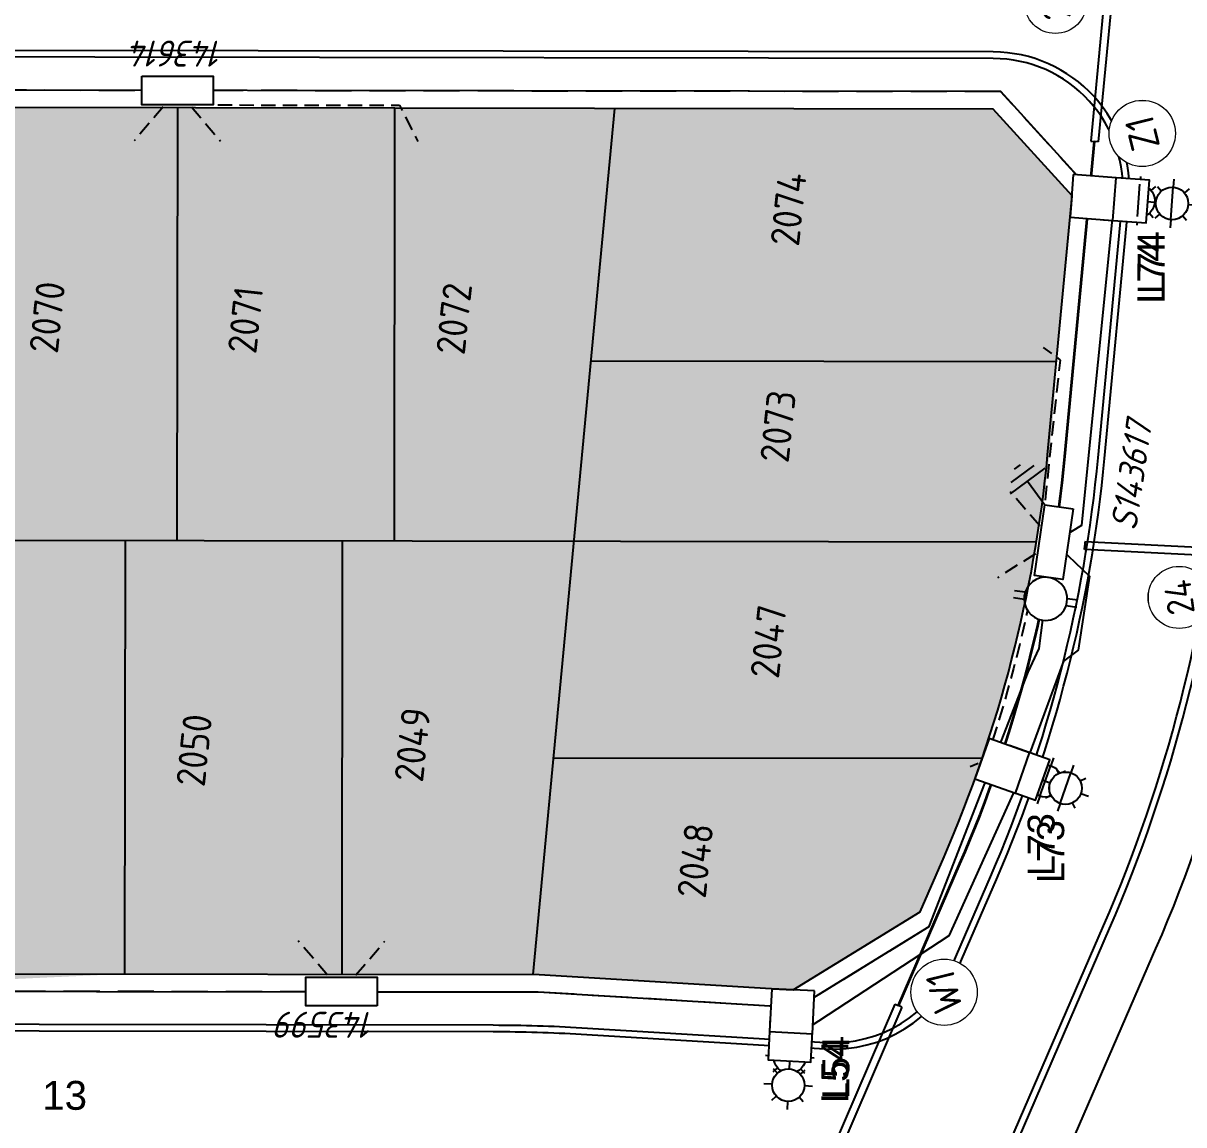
# Model space of a CAD drawing. Extents: x 294483 to 298733, y 6233899 to 6239242.
# Drawn here: x 296501.4 to 296581.8, y 6236556.3 to 6236632.6 of the extents above; entities that cross this region are included whole.
import ezdxf
from ezdxf.enums import TextEntityAlignment as Align

# ---------------------------------------------------------------- set-up
doc = ezdxf.new("R2010")
doc.units = 0
doc.linetypes.add('DASHED', pattern=[0.75, 0.5, -0.25])
doc.linetypes.add('Trench-Service', pattern=[1.5, 1, -0.5])
for name, color, linetype in [('_User Duct ID', 3, 'Continuous'), ('_USER_SITEPLAN', 7, 'Continuous'), ('Duct_SP_NEW', 2, 'Continuous'), ('Equip_LV_NEW', 2, 'Continuous'), ('Equip_SP_SL_NEW', 2, 'Continuous'), ('Mains_LV_NEW_T84', 2, 'Continuous'), ('Notes', 7, 'Continuous'), ('Notes_LV_MISC', 7, 'Continuous'), ('Notes_SL_MISC', 7, 'Continuous'), ('Notes_SP_NEW', 2, 'Continuous'), ('Services_SP_NEW_UG', 2, 'Trench-Service'), ('SupportsOH_SP_TR_HV_LV_SL_EXT', 7, 'Continuous'), ('SupportsUG_SP_LV_NEW', 2, 'Continuous'), ('SupportsUG_SP_LV_SL_NEW', 2, 'Continuous'), ('Trench_SP_NEW', 2, 'Continuous')]:
    doc.layers.add(name, color=color, linetype=linetype)
doc.layers.add('Cadastre Land Parcels_SP_EXT', color=9, linetype='Continuous', lineweight=5)
doc.styles.add('iecARIAL', font='arial.ttf', dxfattribs={"height": 2})
doc.styles.add('ieISOCP', font='isocp.shx')
doc.styles.add('POLE_LABEL', font='arial.ttf')
doc.styles.add('SL_LABEL', font='arial.ttf')
doc.styles.get("Standard").update_dxf_attribs({"font": 'isocp.shx'})
doc.linetypes.add('Cable 4', pattern='A,5.25,-0.1,["o",Standard,S=2,R=0,X=1.5,Y=-0.7],-4', length=9.35)
doc.linetypes.add('Cable New UG', pattern='A,7,-0.25,["x",Standard,S=2,R=0,X=0.2,Y=-0.8],-2.1', length=9.35)
doc.linetypes.add('IE Trench HV', pattern='A,7,-0.2,["/",Standard,S=3,R=0,X=0.6,Y=-1.4],-2.5', length=9.7)

# ---------------------------------------------------------------- blocks, each defined once
blk = doc.blocks.new('PILLAR_NEW')
for tag, height, flags, p in [('ASSET_NUM', 2.5, 8, (2, 4)), ('STREET_CODE', 0.2, 9, (1.5, 2)), ('OWNED_BY', 0.2, 9, (1.5, 1.8)), ('OPERATED_BY', 0.2, 9, (1.5, 1.6))]:
    blk.add_attdef(tag, text='', height=height, dxfattribs=dict(flags=flags)).set_placement(p, align=Align.MIDDLE_LEFT)
blk.add_wipeout([(-2.475, 0.99), (2.475, 0.99), (2.475, -0.99), (-2.475, -0.99)])
at = {"lineweight": -3}
blk.add_lwpolyline([(-2.475, 0.99), (2.475, 0.99), (2.475, -0.99), (-2.475, -0.99)], close=True, dxfattribs=at)
for tag, flags, p in [('STATE', 9, (1.5, 1.2)), ('SUPPORT_TYPE', 9, (1.5, 1)), ('MAINTAINED_BY', 9, (1.5, 1.4)), ('USAGE', 9, (1.5, 0.8)), ('SUBURB', 9, (1.5, 0.2)), ('STREETNAME', 9, (1.5, 0)), ('LEGEND', 9, (1.5, 0.6)), ('PARENT', 9, (1.5, 0.4)), ('Z', 1, (1.5, -0.6)), ('LOCATION', 9, (1.5, -0.2)), ('NOTES', 9, (1.5, -0.4))]:
    blk.add_attdef(tag, text='', height=0.2, dxfattribs=dict(flags=flags)).set_placement(p, align=Align.MIDDLE_LEFT)
blk = doc.blocks.new('*U22')
blk.add_line((0, 0), (0, 0))
for tag, p, flags in [('Z', (0, 0), 1), ('OPERATED_BY', (0, -9.61), 9)]:
    blk.add_attdef(tag, p, '', height=0.2, dxfattribs=dict(flags=flags))
at = {"style": 'SL_LABEL', "flags": 9}
blk.add_attdef('STREET_CODE', text='', height=0.2, dxfattribs=at).set_placement((0, -0.2), align=Align.MIDDLE_LEFT)
for tag, height, flags, p in [('CONSTRUCTED_VOLTAGE', 0.2, 9, (0, -0.4)), ('CONTROL_TYPE', 0.2, 9, (0, -0.6)), ('LANTERN_PURPOSE', 0.2, 9, (0, -0.8)), ('LANTERN_TYPE', 0.2, 9, (0, -1)), ('STATE', 0.2, 9, (0, -2)), ('NO_PHASES', 0.2, 9, (0, -1.2)), ('OPERATING_VOLTAGE', 0.2, 9, (0, -1.4)), ('ORIENTATION', 0.2, 9, (0, -1.6)), ('OWNED_BY', 0.2, 9, (0, -1.8)), ('USAGE', 0.2, 9, (0, -2.2)), ('LNUMBER', 2.5, 8, (1.2, -2.8)), ('CEXIST', 0.2, 9, (0, -2.4)), ('CNEW', 0.2, 9, (0, -2.6)), ('CNUMBER', 0.2, 9, (0, -2.8)), ('CREMOVE', 0.2, 9, (0, -3)), ('CREPLACE', 0.2, 9, (0, -3.2)), ('LKINGHEIGHT', 0.2, 9, (0, -3.4)), ('LBRACKET', 0.2, 9, (0, -3.6)), ('LBRACKETVOCAB', 0.2, 9, (0, -3.8)), ('LCATEGORY', 0.2, 9, (0, -4)), ('LCHARGE1', 0.2, 9, (0, -4.2)), ('LCHARGE1PERCENT', 0.2, 9, (0, -4.4)), ('LCHARGE2', 0.2, 9, (0, -4.6)), ('LCHARGE2PERCENT', 0.2, 9, (0, -4.8)), ('LCHARGE3', 0.2, 9, (0, -5)), ('LCHARGE3PERCENT', 0.2, 9, (0, -5.2)), ('LEXIST', 0.2, 9, (0, -5.4)), ('LLAMP', 0.2, 9, (0, -5.6)), ('LLAMPVOCAB', 0.2, 9, (0, -5.8)), ('LMAST', 0.2, 9, (0, -6)), ('LMASTVOCAB', 0.2, 9, (0, -6.2)), ('LNEW', 0.2, 9, (0, -6.4)), ('LANTNUMBER', 0.2, 9, (0, -6.6)), ('LOUTREACH', 0.2, 9, (0, -7)), ('LOUTREACHVOCAB', 0.2, 9, (0, -7.2)), ('LRATECODE', 0.2, 9, (0, -7.4)), ('LREMOVE', 0.2, 9, (0, -7.6)), ('SUBURB', 0.2, 9, (0, -8.6)), ('LREPLACE', 0.2, 9, (0, -7.8)), ('LTYPE', 0.2, 9, (0, -8)), ('LTYPEVOCAB', 0.2, 9, (0, -8.2)), ('LEGEND', 0.2, 9, (0, -8.4)), ('STREETNAME', 0.2, 9, (0, -8.8)), ('LOCATION', 0.2, 9, (0, -9)), ('NOTES', 0.2, 9, (0, -9.2)), ('MAINTAINED_BY', 0.2, 9, (0, -9.86))]:
    blk.add_attdef(tag, text='', height=height, dxfattribs=dict(flags=flags)).set_placement(p, align=Align.MIDDLE_LEFT)
at = {"color": 82, "lineweight": 25, "true_color": 0x23df20}
blk.add_wipeout([(0, 5.72), (-0.43, 5.65), (-0.86, 5.45), (-1.18, 5.14), (-1.35, 4.86), (-1.5, 4.22), (-1.33, 3.53), (-1.06, 3.16), (-0.61, 2.85), (0, 2.72), (0.67, 2.87), (1.06, 3.16), (1.35, 3.57), (1.5, 4.22), (1.39, 4.77), (1.06, 5.28), (0.64, 5.58)], dxfattribs=at)
for p, q in [((0, 5.72), (0, 6.47)), ((-1.46, 5.68), (-1.06, 5.28)), ((1.46, 5.68), (1.06, 5.28)), ((-2.25, 4.22), (-1.5, 4.22)), ((1.5, 4.22), (2.25, 4.22)), ((-1.46, 2.76), (-1.06, 3.16)), ((0, 0), (0, 2.72)), ((1.46, 2.76), (1.06, 3.16))]:
    blk.add_line(p, q)
blk.add_circle((0, 4.22), 1.5)
blk = doc.blocks.new('COLUMN_NEW')
for tag, height, flags, p in [('ASSET_NUM', 2.5, 8, (2, 2)), ('STREETNAME', 0.2, 9, (1.5, -2)), ('LOCATION', 0.2, 9, (1.5, -2.2)), ('NOTES', 0.2, 9, (1.5, -2.4)), ('Z', 0.2, 1, (1.5, -2.8)), ('LABEL_ALIGNMENT', 0.2, 9, (1.5, -2.6))]:
    blk.add_attdef(tag, text='', height=height, dxfattribs=dict(flags=flags)).set_placement(p, align=Align.MIDDLE_LEFT)
blk.add_wipeout([(-1.485, -1.485), (1.485, -1.485), (1.485, 1.485), (-1.485, 1.485)])
at = {"lineweight": -3}
blk.add_lwpolyline([(-1.485, -1.485), (1.485, -1.485), (1.485, 1.485), (-1.485, 1.485)], close=True, dxfattribs=at)
at = {"style": 'POLE_LABEL', "flags": 9}
blk.add_attdef('STRUCTURE_PLANT_NUMBER', text='', height=0.2, dxfattribs=at).set_placement((1.5, 0.242), align=Align.MIDDLE_LEFT)
at = {"flags": 9}
for tag, p in [('STREET_CODE', (1.5, 0)), ('COLUMN_TYPE', (1.5, -0.2)), ('OWNED_BY', (1.5, -0.4)), ('OPERATED_BY', (1.5, -0.6)), ('MAINTAINED_BY', (1.5, -0.8)), ('STATE', (1.5, -1)), ('USAGE', (1.5, -1.2)), ('LEGEND', (1.5, -1.4)), ('PARENT', (1.5, -1.6)), ('SUBURB', (1.5, -1.8))]:
    blk.add_attdef(tag, text='', height=0.2, dxfattribs=at).set_placement(p, align=Align.MIDDLE_LEFT)
blk = doc.blocks.new('*U21')
blk.add_line((0, 0), (0, 0))
for tag, p, flags in [('Z', (0, 0), 1), ('OPERATED_BY', (0, -9.61), 9)]:
    blk.add_attdef(tag, p, '', height=0.2, dxfattribs=dict(flags=flags))
at = {"style": 'SL_LABEL', "flags": 9}
blk.add_attdef('STREET_CODE', text='', height=0.2, dxfattribs=at).set_placement((0, -0.2), align=Align.MIDDLE_LEFT)
for tag, height, flags, p in [('CONSTRUCTED_VOLTAGE', 0.2, 9, (0, -0.4)), ('CONTROL_TYPE', 0.2, 9, (0, -0.6)), ('LANTERN_PURPOSE', 0.2, 9, (0, -0.8)), ('LANTERN_TYPE', 0.2, 9, (0, -1)), ('STATE', 0.2, 9, (0, -2)), ('NO_PHASES', 0.2, 9, (0, -1.2)), ('OPERATING_VOLTAGE', 0.2, 9, (0, -1.4)), ('ORIENTATION', 0.2, 9, (0, -1.6)), ('OWNED_BY', 0.2, 9, (0, -1.8)), ('USAGE', 0.2, 9, (0, -2.2)), ('LNUMBER', 2.5, 8, (1.2, -2.8)), ('CEXIST', 0.2, 9, (0, -2.4)), ('CNEW', 0.2, 9, (0, -2.6)), ('CNUMBER', 0.2, 9, (0, -2.8)), ('CREMOVE', 0.2, 9, (0, -3)), ('CREPLACE', 0.2, 9, (0, -3.2)), ('LKINGHEIGHT', 0.2, 9, (0, -3.4)), ('LBRACKET', 0.2, 9, (0, -3.6)), ('LBRACKETVOCAB', 0.2, 9, (0, -3.8)), ('LCATEGORY', 0.2, 9, (0, -4)), ('LCHARGE1', 0.2, 9, (0, -4.2)), ('LCHARGE1PERCENT', 0.2, 9, (0, -4.4)), ('LCHARGE2', 0.2, 9, (0, -4.6)), ('LCHARGE2PERCENT', 0.2, 9, (0, -4.8)), ('LCHARGE3', 0.2, 9, (0, -5)), ('LCHARGE3PERCENT', 0.2, 9, (0, -5.2)), ('LEXIST', 0.2, 9, (0, -5.4)), ('LLAMP', 0.2, 9, (0, -5.6)), ('LLAMPVOCAB', 0.2, 9, (0, -5.8)), ('LMAST', 0.2, 9, (0, -6)), ('LMASTVOCAB', 0.2, 9, (0, -6.2)), ('LNEW', 0.2, 9, (0, -6.4)), ('LANTNUMBER', 0.2, 9, (0, -6.6)), ('LOUTREACH', 0.2, 9, (0, -7)), ('LOUTREACHVOCAB', 0.2, 9, (0, -7.2)), ('LRATECODE', 0.2, 9, (0, -7.4)), ('LREMOVE', 0.2, 9, (0, -7.6)), ('SUBURB', 0.2, 9, (0, -8.6)), ('LREPLACE', 0.2, 9, (0, -7.8)), ('LTYPE', 0.2, 9, (0, -8)), ('LTYPEVOCAB', 0.2, 9, (0, -8.2)), ('LEGEND', 0.2, 9, (0, -8.4)), ('STREETNAME', 0.2, 9, (0, -8.8)), ('LOCATION', 0.2, 9, (0, -9)), ('NOTES', 0.2, 9, (0, -9.2)), ('MAINTAINED_BY', 0.2, 9, (0, -9.86))]:
    blk.add_attdef(tag, text='', height=height, dxfattribs=dict(flags=flags)).set_placement(p, align=Align.MIDDLE_LEFT)
at = {"color": 82, "lineweight": 25, "true_color": 0x23df20}
blk.add_wipeout([(0, 5.72), (-0.43, 5.65), (-0.86, 5.45), (-1.18, 5.14), (-1.35, 4.86), (-1.5, 4.22), (-1.33, 3.53), (-1.06, 3.16), (-0.61, 2.85), (0, 2.72), (0.67, 2.87), (1.06, 3.16), (1.35, 3.57), (1.5, 4.22), (1.39, 4.77), (1.06, 5.28), (0.64, 5.58)], dxfattribs=at)
for p, q in [((0, 5.72), (0, 6.47)), ((-1.46, 5.68), (-1.06, 5.28)), ((1.46, 5.68), (1.06, 5.28)), ((-2.25, 4.22), (-1.5, 4.22)), ((1.5, 4.22), (2.25, 4.22)), ((-1.46, 2.76), (-1.06, 3.16)), ((0, 0), (0, 2.72)), ((1.46, 2.76), (1.06, 3.16))]:
    blk.add_line(p, q)
blk.add_circle((0, 4.22), 1.5)
blk = doc.blocks.new('DUCT_INDICATOR')
at = {"color": 7, "lineweight": 9}
blk.add_attdef('CODE', text='', height=1.8, dxfattribs=at).set_placement((-4.4, 4.91), align=Align.MIDDLE_CENTER)
at = {"color": 7, "linetype": 'Continuous'}
blk.add_wipeout([(0, 2.87), (-0.98, 2.7), (-1.6, 2.39), (-2.18, 1.88), (-2.67, 1.06), (-2.87, 0), (-2.74, -0.87), (-2.4, -1.58), (-1.97, -2.09), (-1.13, -2.64), (-0.48, -2.83), (0.75, -2.78), (1.67, -2.34), (2.39, -1.59), (2.69, -1), (2.84, -0.42), (2.87, 0), (2.82, 0.56), (2.68, 1.05), (2.49, 1.44), (2.19, 1.86), (1.81, 2.23), (1.32, 2.55), (0.85, 2.75)], dxfattribs=at)
at = {"color": 7, "lineweight": 18}
blk.add_circle((0, 0), 2.87, dxfattribs=at)
at = {"color": 7, "lineweight": 9, "flags": 1}
blk.add_attdef('Z', (0, 0), '', height=0.2, dxfattribs=at)
blk = doc.blocks.new('*U110')
blk.add_line((0, 0), (0, 0))
for tag, p, flags in [('Z', (0, 0), 1), ('OPERATED_BY', (0, -9.61), 9)]:
    blk.add_attdef(tag, p, '', height=0.2, dxfattribs=dict(flags=flags))
at = {"style": 'SL_LABEL', "flags": 9}
blk.add_attdef('STREET_CODE', text='', height=0.2, dxfattribs=at).set_placement((0, -0.2), align=Align.MIDDLE_LEFT)
for tag, height, flags, p in [('CONSTRUCTED_VOLTAGE', 0.2, 9, (0, -0.4)), ('CONTROL_TYPE', 0.2, 9, (0, -0.6)), ('LANTERN_PURPOSE', 0.2, 9, (0, -0.8)), ('LANTERN_TYPE', 0.2, 9, (0, -1)), ('STATE', 0.2, 9, (0, -2)), ('NO_PHASES', 0.2, 9, (0, -1.2)), ('OPERATING_VOLTAGE', 0.2, 9, (0, -1.4)), ('ORIENTATION', 0.2, 9, (0, -1.6)), ('OWNED_BY', 0.2, 9, (0, -1.8)), ('USAGE', 0.2, 9, (0, -2.2)), ('LNUMBER', 2.5, 8, (1.2, -2.8)), ('CEXIST', 0.2, 9, (0, -2.4)), ('CNEW', 0.2, 9, (0, -2.6)), ('CNUMBER', 0.2, 9, (0, -2.8)), ('CREMOVE', 0.2, 9, (0, -3)), ('CREPLACE', 0.2, 9, (0, -3.2)), ('LKINGHEIGHT', 0.2, 9, (0, -3.4)), ('LBRACKET', 0.2, 9, (0, -3.6)), ('LBRACKETVOCAB', 0.2, 9, (0, -3.8)), ('LCATEGORY', 0.2, 9, (0, -4)), ('LCHARGE1', 0.2, 9, (0, -4.2)), ('LCHARGE1PERCENT', 0.2, 9, (0, -4.4)), ('LCHARGE2', 0.2, 9, (0, -4.6)), ('LCHARGE2PERCENT', 0.2, 9, (0, -4.8)), ('LCHARGE3', 0.2, 9, (0, -5)), ('LCHARGE3PERCENT', 0.2, 9, (0, -5.2)), ('LEXIST', 0.2, 9, (0, -5.4)), ('LLAMP', 0.2, 9, (0, -5.6)), ('LLAMPVOCAB', 0.2, 9, (0, -5.8)), ('LMAST', 0.2, 9, (0, -6)), ('LMASTVOCAB', 0.2, 9, (0, -6.2)), ('LNEW', 0.2, 9, (0, -6.4)), ('LANTNUMBER', 0.2, 9, (0, -6.6)), ('LOUTREACH', 0.2, 9, (0, -7)), ('LOUTREACHVOCAB', 0.2, 9, (0, -7.2)), ('LRATECODE', 0.2, 9, (0, -7.4)), ('LREMOVE', 0.2, 9, (0, -7.6)), ('SUBURB', 0.2, 9, (0, -8.6)), ('LREPLACE', 0.2, 9, (0, -7.8)), ('LTYPE', 0.2, 9, (0, -8)), ('LTYPEVOCAB', 0.2, 9, (0, -8.2)), ('LEGEND', 0.2, 9, (0, -8.4)), ('STREETNAME', 0.2, 9, (0, -8.8)), ('LOCATION', 0.2, 9, (0, -9)), ('NOTES', 0.2, 9, (0, -9.2)), ('MAINTAINED_BY', 0.2, 9, (0, -9.86))]:
    blk.add_attdef(tag, text='', height=height, dxfattribs=dict(flags=flags)).set_placement(p, align=Align.MIDDLE_LEFT)
at = {"color": 82, "lineweight": 25, "true_color": 0x23df20}
blk.add_wipeout([(0, 5.72), (-0.43, 5.65), (-0.86, 5.45), (-1.18, 5.14), (-1.35, 4.86), (-1.5, 4.22), (-1.33, 3.53), (-1.06, 3.16), (-0.61, 2.85), (0, 2.72), (0.67, 2.87), (1.06, 3.16), (1.35, 3.57), (1.5, 4.22), (1.39, 4.77), (1.06, 5.28), (0.64, 5.58)], dxfattribs=at)
for p, q in [((0, 5.72), (0, 6.47)), ((-1.46, 5.68), (-1.06, 5.28)), ((1.46, 5.68), (1.06, 5.28)), ((-2.25, 4.22), (-1.5, 4.22)), ((1.5, 4.22), (2.25, 4.22)), ((-1.46, 2.76), (-1.06, 3.16)), ((0, 0), (0, 2.72)), ((1.46, 2.76), (1.06, 3.16))]:
    blk.add_line(p, q)
blk.add_circle((0, 4.22), 1.5)
blk = doc.blocks.new('*U111')
blk.add_line((0, 0), (0, 0))
for tag, p, flags in [('Z', (0, 0), 1), ('OPERATED_BY', (0, -9.61), 9)]:
    blk.add_attdef(tag, p, '', height=0.2, dxfattribs=dict(flags=flags))
at = {"style": 'SL_LABEL', "flags": 9}
blk.add_attdef('STREET_CODE', text='', height=0.2, dxfattribs=at).set_placement((0, -0.2), align=Align.MIDDLE_LEFT)
for tag, height, flags, p in [('CONSTRUCTED_VOLTAGE', 0.2, 9, (0, -0.4)), ('CONTROL_TYPE', 0.2, 9, (0, -0.6)), ('LANTERN_PURPOSE', 0.2, 9, (0, -0.8)), ('LANTERN_TYPE', 0.2, 9, (0, -1)), ('STATE', 0.2, 9, (0, -2)), ('NO_PHASES', 0.2, 9, (0, -1.2)), ('OPERATING_VOLTAGE', 0.2, 9, (0, -1.4)), ('ORIENTATION', 0.2, 9, (0, -1.6)), ('OWNED_BY', 0.2, 9, (0, -1.8)), ('USAGE', 0.2, 9, (0, -2.2)), ('LNUMBER', 2.5, 8, (1.2, -2.8)), ('CEXIST', 0.2, 9, (0, -2.4)), ('CNEW', 0.2, 9, (0, -2.6)), ('CNUMBER', 0.2, 9, (0, -2.8)), ('CREMOVE', 0.2, 9, (0, -3)), ('CREPLACE', 0.2, 9, (0, -3.2)), ('LKINGHEIGHT', 0.2, 9, (0, -3.4)), ('LBRACKET', 0.2, 9, (0, -3.6)), ('LBRACKETVOCAB', 0.2, 9, (0, -3.8)), ('LCATEGORY', 0.2, 9, (0, -4)), ('LCHARGE1', 0.2, 9, (0, -4.2)), ('LCHARGE1PERCENT', 0.2, 9, (0, -4.4)), ('LCHARGE2', 0.2, 9, (0, -4.6)), ('LCHARGE2PERCENT', 0.2, 9, (0, -4.8)), ('LCHARGE3', 0.2, 9, (0, -5)), ('LCHARGE3PERCENT', 0.2, 9, (0, -5.2)), ('LEXIST', 0.2, 9, (0, -5.4)), ('LLAMP', 0.2, 9, (0, -5.6)), ('LLAMPVOCAB', 0.2, 9, (0, -5.8)), ('LMAST', 0.2, 9, (0, -6)), ('LMASTVOCAB', 0.2, 9, (0, -6.2)), ('LNEW', 0.2, 9, (0, -6.4)), ('LANTNUMBER', 0.2, 9, (0, -6.6)), ('LOUTREACH', 0.2, 9, (0, -7)), ('LOUTREACHVOCAB', 0.2, 9, (0, -7.2)), ('LRATECODE', 0.2, 9, (0, -7.4)), ('LREMOVE', 0.2, 9, (0, -7.6)), ('SUBURB', 0.2, 9, (0, -8.6)), ('LREPLACE', 0.2, 9, (0, -7.8)), ('LTYPE', 0.2, 9, (0, -8)), ('LTYPEVOCAB', 0.2, 9, (0, -8.2)), ('LEGEND', 0.2, 9, (0, -8.4)), ('STREETNAME', 0.2, 9, (0, -8.8)), ('LOCATION', 0.2, 9, (0, -9)), ('NOTES', 0.2, 9, (0, -9.2)), ('MAINTAINED_BY', 0.2, 9, (0, -9.86))]:
    blk.add_attdef(tag, text='', height=height, dxfattribs=dict(flags=flags)).set_placement(p, align=Align.MIDDLE_LEFT)
at = {"color": 82, "lineweight": 25, "true_color": 0x23df20}
blk.add_wipeout([(0, 5.72), (-0.43, 5.65), (-0.86, 5.45), (-1.18, 5.14), (-1.35, 4.86), (-1.5, 4.22), (-1.33, 3.53), (-1.06, 3.16), (-0.61, 2.85), (0, 2.72), (0.67, 2.87), (1.06, 3.16), (1.35, 3.57), (1.5, 4.22), (1.39, 4.77), (1.06, 5.28), (0.64, 5.58)], dxfattribs=at)
for p, q in [((0, 5.72), (0, 6.47)), ((-1.46, 5.68), (-1.06, 5.28)), ((1.46, 5.68), (1.06, 5.28)), ((-2.25, 4.22), (-1.5, 4.22)), ((1.5, 4.22), (2.25, 4.22)), ((-1.46, 2.76), (-1.06, 3.16)), ((0, 0), (0, 2.72)), ((1.46, 2.76), (1.06, 3.16))]:
    blk.add_line(p, q)
blk.add_circle((0, 4.22), 1.5)
blk = doc.blocks.new('*U82')
blk.add_line((0, 0), (0, 0))
for tag, p, flags in [('Z', (0, 0), 1), ('OPERATED_BY', (0, -9.61), 9)]:
    blk.add_attdef(tag, p, '', height=0.2, dxfattribs=dict(flags=flags))
at = {"style": 'SL_LABEL', "flags": 9}
blk.add_attdef('STREET_CODE', text='', height=0.2, dxfattribs=at).set_placement((0, -0.2), align=Align.MIDDLE_LEFT)
for tag, height, flags, p in [('CONSTRUCTED_VOLTAGE', 0.2, 9, (0, -0.4)), ('CONTROL_TYPE', 0.2, 9, (0, -0.6)), ('LANTERN_PURPOSE', 0.2, 9, (0, -0.8)), ('LANTERN_TYPE', 0.2, 9, (0, -1)), ('STATE', 0.2, 9, (0, -2)), ('NO_PHASES', 0.2, 9, (0, -1.2)), ('OPERATING_VOLTAGE', 0.2, 9, (0, -1.4)), ('ORIENTATION', 0.2, 9, (0, -1.6)), ('OWNED_BY', 0.2, 9, (0, -1.8)), ('USAGE', 0.2, 9, (0, -2.2)), ('LNUMBER', 2.5, 8, (1.2, -2.8)), ('CEXIST', 0.2, 9, (0, -2.4)), ('CNEW', 0.2, 9, (0, -2.6)), ('CNUMBER', 0.2, 9, (0, -2.8)), ('CREMOVE', 0.2, 9, (0, -3)), ('CREPLACE', 0.2, 9, (0, -3.2)), ('LKINGHEIGHT', 0.2, 9, (0, -3.4)), ('LBRACKET', 0.2, 9, (0, -3.6)), ('LBRACKETVOCAB', 0.2, 9, (0, -3.8)), ('LCATEGORY', 0.2, 9, (0, -4)), ('LCHARGE1', 0.2, 9, (0, -4.2)), ('LCHARGE1PERCENT', 0.2, 9, (0, -4.4)), ('LCHARGE2', 0.2, 9, (0, -4.6)), ('LCHARGE2PERCENT', 0.2, 9, (0, -4.8)), ('LCHARGE3', 0.2, 9, (0, -5)), ('LCHARGE3PERCENT', 0.2, 9, (0, -5.2)), ('LEXIST', 0.2, 9, (0, -5.4)), ('LLAMP', 0.2, 9, (0, -5.6)), ('LLAMPVOCAB', 0.2, 9, (0, -5.8)), ('LMAST', 0.2, 9, (0, -6)), ('LMASTVOCAB', 0.2, 9, (0, -6.2)), ('LNEW', 0.2, 9, (0, -6.4)), ('LANTNUMBER', 0.2, 9, (0, -6.6)), ('LOUTREACH', 0.2, 9, (0, -7)), ('LOUTREACHVOCAB', 0.2, 9, (0, -7.2)), ('LRATECODE', 0.2, 9, (0, -7.4)), ('LREMOVE', 0.2, 9, (0, -7.6)), ('SUBURB', 0.2, 9, (0, -8.6)), ('LREPLACE', 0.2, 9, (0, -7.8)), ('LTYPE', 0.2, 9, (0, -8)), ('LTYPEVOCAB', 0.2, 9, (0, -8.2)), ('LEGEND', 0.2, 9, (0, -8.4)), ('STREETNAME', 0.2, 9, (0, -8.8)), ('LOCATION', 0.2, 9, (0, -9)), ('NOTES', 0.2, 9, (0, -9.2)), ('MAINTAINED_BY', 0.2, 9, (0, -9.86))]:
    blk.add_attdef(tag, text='', height=height, dxfattribs=dict(flags=flags)).set_placement(p, align=Align.MIDDLE_LEFT)
at = {"color": 82, "lineweight": 25, "true_color": 0x23df20}
blk.add_wipeout([(0, 5.72), (-0.43, 5.65), (-0.86, 5.45), (-1.18, 5.14), (-1.35, 4.86), (-1.5, 4.22), (-1.33, 3.53), (-1.06, 3.16), (-0.61, 2.85), (0, 2.72), (0.67, 2.87), (1.06, 3.16), (1.35, 3.57), (1.5, 4.22), (1.39, 4.77), (1.06, 5.28), (0.64, 5.58)], dxfattribs=at)
for p, q in [((0, 5.72), (0, 6.47)), ((-1.46, 5.68), (-1.06, 5.28)), ((1.46, 5.68), (1.06, 5.28)), ((-2.25, 4.22), (-1.5, 4.22)), ((1.5, 4.22), (2.25, 4.22)), ((-1.46, 2.76), (-1.06, 3.16)), ((0, 0), (0, 2.72)), ((1.46, 2.76), (1.06, 3.16))]:
    blk.add_line(p, q)
blk.add_circle((0, 4.22), 1.5)
blk = doc.blocks.new('*U158')
for tag, p, flags in [('OPERATING_VOLTAGE', (1.076, -1.64), 9), ('NO_PHASES', (1.066, -1.917), 9), ('CONSTRUCTED_VOLTAGE', (1.074, -2.192), 9), ('ACTUAL_STATUS', (1.088, -2.428), 9), ('OPERATED_BY', (1.05, -2.898), 9), ('OWNED_BY', (1.064, -3.189), 9), ('MAINTAINED_BY', (1.074, -2.663), 9), ('STATE', (1.048, -4.131), 9), ('ORIENTATION', (1.056, -3.435), 9), ('USAGE', (1.068, -3.683), 9), ('NOTES', (1.068, -3.883), 1), ('SWITCH_TYPE', (1.048, -4.376), 9), ('Z', (1.059, -4.877), 9), ('LEGEND', (1.059, -4.637), 9)]:
    blk.add_attdef(tag, p, '', height=0.2, dxfattribs=dict(flags=flags))
blk.add_wipeout([(1.42, 5.865), (1.35, 6.039), (1.26, 6.203), (1.149, 6.355), (1.02, 6.491), (0.876, 6.61), (0.717, 6.711), (0.547, 6.79), (0.369, 6.848), (0.184, 6.883), (-0.003, 6.894), (-0.19, 6.882), (-0.375, 6.846), (-0.553, 6.788), (-0.722, 6.708), (-0.881, 6.607), (-1.025, 6.487), (-1.153, 6.35), (-1.263, 6.198), (-1.353, 6.033), (-1.422, 5.859), (-1.468, 5.677), (-1.491, 5.491), (-1.491, 5.303), (-1.467, 5.117), (-1.42, 4.935), (-1.35, 4.761), (-1.26, 4.597), (-1.149, 4.445), (-1.02, 4.309), (-0.876, 4.19), (-0.717, 4.089), (-0.547, 4.01), (-0.369, 3.952), (-0.184, 3.917), (0.003, 3.906), (0.19, 3.918), (0.375, 3.954), (0.553, 4.012), (0.722, 4.092), (0.881, 4.193), (1.025, 4.313), (1.153, 4.45), (1.263, 4.602), (1.353, 4.767), (1.422, 4.941), (1.468, 5.123), (1.491, 5.309), (1.491, 5.497), (1.467, 5.683)])
for p, q in [((-1.095, 6.417), (-1.719, 6.827)), ((-1.368, 6.001), (-1.992, 6.411)), ((1.095, 4.383), (1.719, 3.973)), ((1.368, 4.799), (1.992, 4.389))]:
    blk.add_line(p, q)
blk.add_lwpolyline([(-0.82, 4.151, 1), (0.82, 6.649, 1)], format="xyb", close=True)
blk = doc.blocks.new('Earth')
for p, q in [((0, -2.044), (0, 0)), ((-1.5, -2.044), (1.5, -2.044)), ((-1, -2.644), (1, -2.644)), ((-0.25, -3.244), (0.25, -3.244))]:
    blk.add_line(p, q)

msp = doc.modelspace()

# ---------------------------------------------------------------- linework, layer by layer
at = {"layer": 'Cadastre Land Parcels_SP_EXT'}
for p, q in [((296568.59185, 6236626.67575), (296382.96411, 6236626.94995)), ((296512.07373, 6236626.75924), (296512.02941, 6236596.75927)), ((296527.12371, 6236626.73701), (296527.0794, 6236596.73704)), ((296536.72222, 6236566.72276), (296542.38028, 6236626.71447)), ((296574.05942, 6236620.65932), (296568.59185, 6236626.67575)), ((296572.36669, 6236602.71142), (296574.05942, 6236620.65932)), ((296572.97575, 6236609.16926), (296540.73001, 6236609.21689)), ((296571.58534, 6236596.6713), (296400.94926, 6236596.92335)), ((296508.44914, 6236596.76456), (296508.40483, 6236566.76459)), ((296523.49912, 6236596.74233), (296523.45481, 6236566.74236)), ((296567.82255, 6236581.67684), (296538.13674, 6236581.72069)), ((296563.53464, 6236571.06483), (296565.19057, 6236574.88282)), ((296554.73678, 6236565.662), (296563.53464, 6236571.06483)), ((296376.69068, 6236566.95915), (296537.12924, 6236566.72216)), ((296537.12924, 6236566.72216), (296554.73678, 6236565.662))]:
    msp.add_line(p, q, dxfattribs=at)
at = {"layer": 'Duct_SP_NEW'}
for p, q in [((296577.34084, 6236645.50647), (296575.35847, 6236624.45275)), ((296577.85855, 6236645.45772), (296575.87618, 6236624.404)), ((296575.35847, 6236624.45275), (296575.61732, 6236624.42837)), ((296575.87618, 6236624.404), (296575.61732, 6236624.42837)), ((296574.92533, 6236596.17225), (296574.93839, 6236596.43192)), ((296586.82407, 6236595.57406), (296574.92533, 6236596.17225)), ((296574.95144, 6236596.69159), (296574.93839, 6236596.43192)), ((296586.85018, 6236596.09341), (296574.95144, 6236596.69159)), ((296561.78659, 6236564.67207), (296562.02541, 6236564.56928)), ((296562.26423, 6236564.4665), (296562.02541, 6236564.56928))]:
    msp.add_line(p, q, dxfattribs=at)
at = {"layer": 'Mains_LV_NEW_T84', "color": 170, "linetype": 'Cable New UG', "ltscale": 0.75}
for p, q in [((296569.12102, 6236627.87773), (296382.96588, 6236628.14995)), ((296575.30388, 6236621.07421), (296569.12102, 6236627.87773)), ((296573.56138, 6236602.59874), (296575.30388, 6236621.07421))]:
    msp.add_line(p, q, dxfattribs=at)
at = {"layer": 'Mains_LV_NEW_T84', "color": 150, "linetype": 'Cable 4', "ltscale": 0.5, "flags": 128}
for points in [[(296572.80073, 6236596.66992), (296574.72847, 6236597.83824), (296576.99277, 6236620.43528), (296576.99277, 6236620.43528), (296576.99277, 6236620.43528), (296576.99277, 6236620.43528)], [(296572.80334, 6236596.67441), (296575.27528, 6236594.30572), (296574.47999, 6236589.18219), (296573.45837, 6236588.43327), (296570.62324, 6236580.6884), (296565.5133, 6236569.39389), (296554.55884, 6236562.21959), (296554.55884, 6236562.21959), (296554.55884, 6236562.21959), (296554.55884, 6236562.21959)]]:
    msp.add_lwpolyline(points, dxfattribs=at)
at = {"layer": 'Mains_LV_NEW_T84', "color": 170, "linetype": 'Cable New UG', "ltscale": 0.75, "flags": 128}
for points in [[(296523.45973, 6236565.52211), (296537.05712, 6236565.52433), (296555.04233, 6236564.44143), (296564.1626, 6236570.04225), (296571.01793, 6236587.66368), (296571.7891, 6236589.31269), (296572.22629, 6236592.74433)], [(296480.81903, 6236565.60534), (296480.95888, 6236569.52833), (296489.49339, 6236569.50145), (296489.50342, 6236565.57664), (296523.42502, 6236565.52216)]]:
    msp.add_lwpolyline(points, dxfattribs=at)
at = {"layer": 'Mains_LV_NEW_T84', "color": 170, "linetype": 'Cable New UG', "ltscale": 0.75}
msp.add_arc((296478.80605, 6236611.71253), 95.19262, 350.9105775, 354.504971, dxfattribs=at)
at = {"layer": 'Notes'}
for p, q in [((296527.12371, 6236626.73701), (296527.0794, 6236596.73704)), ((296536.72222, 6236566.72276), (296542.38028, 6236626.71447)), ((296572.97575, 6236609.16926), (296540.73001, 6236609.21689)), ((296508.44914, 6236596.76456), (296508.40483, 6236566.76459)), ((296563.53464, 6236571.06483), (296565.19057, 6236574.88282))]:
    msp.add_line(p, q, dxfattribs=at)
at = {"layer": 'Notes', "color": 254, "true_color": 0xd1d1d1}
for p, q in [((296525.34869, 6236452.72859), (296576.2457, 6236570.08839)), ((296525.76153, 6236452.54954), (296576.65855, 6236569.90935))]:
    msp.add_line(p, q, dxfattribs=at)
at = {"layer": 'Notes', "flags": 128}
msp.add_lwpolyline([(296528.95702, 6236451.12112), (296579.86958, 6236568.51677, 0.0789553), (296588.30909, 6236601.34674), (296600.5199, 6236730.81736, 0.02314372), (296600.99693, 6236740.7987), (296601.05731, 6236781.68226)], format="xyb", dxfattribs=at)
at = {"layer": 'Notes', "color": 254, "true_color": 0xd1d1d1}
msp.add_lwpolyline([(296356.9249, 6236567.50723, 0.11163267), (296376.68494, 6236563.00913), (296533.95477, 6236562.77683, -0.0146664), (296540.05472, 6236562.58884), (296556.94578, 6236561.57181, 0.31529927), (296566.18354, 6236567.24478), (296568.81445, 6236573.3112, 0.0789553), (296576.31232, 6236602.4782), (296577.99207, 6236620.28847, 0.44159056), (296568.59778, 6236630.62578), (296381.85437, 6236630.90158, 0.37308249), (296372.48811, 6236622.80694, -0.14409297), (296353.87542, 6236582.23736, 0.49575415), (296356.9249, 6236567.50723)], format="xyb", dxfattribs=at)
at = {"layer": 'Notes', "color": 254, "true_color": 0xd1d1d1, "flags": 128}
msp.add_lwpolyline([(296357.11908, 6236567.91317, 0.11163267), (296376.68561, 6236563.45913), (296533.95544, 6236563.22683, -0.0146664), (296540.08177, 6236563.03803), (296556.97283, 6236562.021, 0.31529927), (296565.7707, 6236567.42383), (296568.4016, 6236573.49025, 0.0789553), (296575.86431, 6236602.52045), (296577.54406, 6236620.33072, 0.44159056), (296568.59711, 6236630.17578), (296381.85371, 6236630.45158, 0.37308249), (296372.93346, 6236622.7424, -0.14409297), (296354.21481, 6236581.94188, 0.49575415), (296357.11908, 6236567.91317)], format="xyb", dxfattribs=at)
at = {"layer": 'Notes'}
msp.add_arc((296480.78624, 6236611.48759), 92, 336.5544173, 354.5260526, dxfattribs=at)
at = {"layer": 'Notes', "color": 254, "true_color": 0xd1d1d1}
for radius in [104.05, 104.5]:
    msp.add_arc((296480.78624, 6236611.48759), radius, 336.5544173, 354.6121779, dxfattribs=at)
at = {"layer": 'Services_SP_NEW_UG', "flags": 128}
for points in [[(296512.0755, 6236627.95924), (296509.07033, 6236624.46367)], [(296512.0755, 6236627.95924), (296515.07033, 6236624.45481)], [(296512.0755, 6236627.95924), (296514.54904, 6236626.96558), (296514.54902, 6236626.95558), (296527.46872, 6236626.93982), (296528.73131, 6236624.43117)], [(296572.80073, 6236596.66992), (296572.18116, 6236599.26257), (296572.17126, 6236599.26403), (296573.25386, 6236609.28888), (296572.08403, 6236610.1594)], [(296572.80073, 6236596.66992), (296569.77418, 6236600.14699)], [(296572.80073, 6236596.66992), (296568.90168, 6236594.21077)], [(296523.4424, 6236565.54238), (296520.44758, 6236569.0468)], [(296523.4424, 6236565.54238), (296526.44757, 6236569.03794)]]:
    msp.add_lwpolyline(points, dxfattribs=at)
msp.add_lwpolyline([(296572.80073, 6236596.66992), (296571.46134, 6236594.36519), (296571.45145, 6236594.36664, -0.03558479), (296568.09347, 6236581.58218), (296566.99078, 6236581.10695)], format="xyb", dxfattribs=at)
at = {"layer": 'Trench_SP_NEW', "color": 160, "linetype": 'DASHED', "ltscale": 5}
for p, q in [((296569.12688, 6236627.87496), (296382.50981, 6236628.1506)), ((296574.94749, 6236621.46638), (296569.12688, 6236627.87496)), ((296555.04233, 6236564.44143), (296564.1626, 6236570.04225)), ((296376.68891, 6236565.75915), (296523.4424, 6236565.54238)), ((296523.45973, 6236565.52211), (296537.05712, 6236565.52433)), ((296537.05712, 6236565.52433), (296555.04233, 6236564.44143))]:
    msp.add_line(p, q, dxfattribs=at)
at = {"layer": 'Trench_SP_NEW', "color": 10, "linetype": 'IE Trench HV', "lineweight": 35, "ltscale": 0.35}
for p, q in [((296573.56138, 6236602.59874), (296575.61732, 6236624.42831)), ((296562.02541, 6236564.56928), (296566.29148, 6236574.40533))]:
    msp.add_line(p, q, dxfattribs=at)
msp.add_arc((296480.78624, 6236611.48759), 93.2, 336.5544173, 354.5260526, dxfattribs=at)

# ---------------------------------------------------------------- block references
at = {"layer": 'Notes_LV_MISC', "rotation": 216.4644344418964}
msp.add_blockref('Earth', (296572.18116, 6236599.26257), dxfattribs=at)

# ---------------------------------------------------------------- texts
at = {"layer": 'Notes', "linetype": 'Continuous', "lineweight": 25, "style": 'ieISOCP'}
for s, p in [('2074', (296555.13214, 6236617.10599)), ('2070', (296503.78401, 6236609.68183)), ('2071', (296517.53399, 6236609.66152)), ('2072', (296531.97181, 6236609.58408)), ('2073', (296554.41381, 6236602.10703)), ('2047', (296553.73976, 6236587.16412)), ('2049', (296529.08, 6236579.98108)), ('2050', (296513.95941, 6236579.66677)), ('2048', (296548.66953, 6236571.93922))]:
    msp.add_text(s, height=2, rotation=83.83, dxfattribs=at).set_placement(p)
at = {"layer": 'Notes', "style": 'iecARIAL'}
msp.add_text('ROAD                             13', height=2, rotation=359.8897571, dxfattribs=at).set_placement((296472.1241, 6236557.41656))

# ---------------------------------------------------------------- next in the draw order: block references
at = {"layer": 'Equip_SP_SL_NEW', "linetype": 'Continuous'}
ref = msp.add_blockref('*U21', (296575.51196, 6236620.54676), dxfattribs=dict(at, xscale=0.7499999999999999, yscale=0.7499999999999999, zscale=0.7499999999999999, rotation=265.6944994240307))
ref.add_attrib('ASSET_NUM', 'L74', dxfattribs={"layer": 'SupportsOH_SP_TR_HV_LV_SL_EXT', "height": 1.875, "rotation": 90, "style": 'SL_LABEL'}).set_placement((296579.53669, 6236613.84865), align=Align.MIDDLE_LEFT)
ref = msp.add_blockref('*U21', (296569.22285, 6236581.18251), dxfattribs=dict(at, xscale=0.7499999999999999, yscale=0.7499999999999999, zscale=0.7499999999999999, rotation=250.5649178863657))
ref.add_attrib('ASSET_NUM', 'L73', dxfattribs={"layer": 'SupportsOH_SP_TR_HV_LV_SL_EXT', "height": 1.875, "rotation": 90, "style": 'SL_LABEL'}).set_placement((296571.9128, 6236573.53246), align=Align.MIDDLE_LEFT)
ref = msp.add_blockref('*U22', (296554.66012, 6236564.17898), dxfattribs=dict(at, xscale=0.7500000000000001, yscale=0.7500000000000001, zscale=0.7500000000000001, rotation=177.0410279354183))
ref.add_attrib('ASSET_NUM', 'L54', dxfattribs={"layer": 'SupportsOH_SP_TR_HV_LV_SL_EXT', "height": 1.875, "rotation": 90, "style": 'SL_LABEL'}).set_placement((296557.62433, 6236557.82618), align=Align.MIDDLE_LEFT)
at = {"layer": 'Notes_SP_NEW', "color": 7, "lineweight": 15, "ltscale": 0.5}
ref = msp.add_blockref('DUCT_INDICATOR', (296572.90188, 6236634.06152), dxfattribs=dict(at, xscale=0.7500000000000001, yscale=0.7500000000000001, rotation=97.92029193187237))
ref.add_attrib('CODE', '24', dxfattribs={"color": 7, "height": 1.875, "rotation": 97.9202919, "style": 'ieISOCP'}).set_placement((296572.90188, 6236634.06152), align=Align.MIDDLE_CENTER)
ref = msp.add_blockref('DUCT_INDICATOR', (296581.47896, 6236592.84467), dxfattribs=dict(at, xscale=0.7500000000000001, yscale=0.7500000000000001, rotation=97.92029193187237))
ref.add_attrib('CODE', '24', dxfattribs={"color": 7, "height": 1.875, "rotation": 97.9202919, "style": 'ieISOCP'}).set_placement((296581.47896, 6236592.84467), align=Align.MIDDLE_CENTER)

# ---------------------------------------------------------------- next in the draw order: hatches: boundary and pattern name
at = {"layer": 'Notes'}
h = msp.add_hatch(dxfattribs=at)
h.set_pattern_fill('DOTS', color=256)
edge = h.paths.add_edge_path(flags=17)
edge.add_line((296407.02384, 6236626.91441), (296382.96411, 6236626.94995))
edge.add_line((296382.96411, 6236626.94995), (296376.2015, 6236620.95993))
edge.add_arc((296294.25538, 6236634.14455), 83, 345.1212856, 350.8598001, ccw=False)
edge.add_line((296374.47252, 6236612.83233), (296374.51093, 6236612.82063))
edge.add_line((296374.51093, 6236612.82063), (296374.07824, 6236611.40006))
edge.add_line((296374.07824, 6236611.40006), (296402.70697, 6236605.60141))
edge.add_line((296402.70697, 6236605.60141), (296407.02384, 6236626.91441))
h.paths.add_polyline_path([(296413.44924, 6236596.90489), (296400.94926, 6236596.92335), (296400.22553, 6236593.35019), (296397.74408, 6236581.09897), (296394.87467, 6236566.93229), (296413.40493, 6236566.90492)], flags=16)
h.paths.add_polyline_path([(296419.52383, 6236626.89595), (296407.02384, 6236626.91441), (296400.94926, 6236596.92335), (296419.47952, 6236596.89598)], flags=17)
h.paths.add_polyline_path([(296425.94923, 6236596.88642), (296413.44924, 6236596.90489), (296413.40493, 6236566.90492), (296425.90492, 6236566.88645)], flags=16)
h.paths.add_polyline_path([(296480.99917, 6236596.80511), (296465.94919, 6236596.82734), (296465.90487, 6236566.82737), (296480.95486, 6236566.80514)], flags=16)
h.paths.add_polyline_path([(296465.94919, 6236596.82734), (296453.4492, 6236596.8458), (296453.40489, 6236566.84583), (296465.90487, 6236566.82737)], flags=16)
h.paths.add_polyline_path([(296453.4492, 6236596.8458), (296438.44922, 6236596.86796), (296438.4049, 6236566.86799), (296439.8899, 6236566.86799), (296439.8899, 6236566.8658), (296453.40489, 6236566.84583)], flags=16)
h.paths.add_polyline_path([(296438.44922, 6236596.86796), (296425.94923, 6236596.88642), (296425.90492, 6236566.88645), (296438.4049, 6236566.86799)], flags=16)
h.paths.add_polyline_path([(296432.02382, 6236626.87748), (296419.52383, 6236626.89595), (296419.47952, 6236596.89598), (296431.9795, 6236596.87751)], flags=16)
edge = h.paths.add_edge_path()
edge.add_line((296574.05942, 6236620.65932), (296568.59185, 6236626.67575))
edge.add_line((296568.59185, 6236626.67575), (296446.01058, 6236626.85682))
edge.add_line((296446.01058, 6236626.85682), (296446.0088, 6236626.85682))
edge.add_line((296446.0088, 6236626.85682), (296446.01058, 6236626.85682))
edge.add_line((296446.01058, 6236626.85682), (296443.03881, 6236626.8634))
edge.add_line((296443.03881, 6236626.8634), (296434.50212, 6236627.07379))
edge.add_line((296434.50212, 6236627.07379), (296429.55214, 6236627.0911))
edge.add_line((296429.55214, 6236627.0911), (296429.55213, 6236627.0811))
edge.add_line((296429.55213, 6236627.0811), (296429.52711, 6236627.08113))
edge.add_line((296429.52711, 6236627.08113), (296429.55214, 6236627.0911))
edge.add_line((296429.55214, 6236627.0911), (296429.55361, 6236628.08182))
edge.add_line((296429.55361, 6236628.08182), (296374.51093, 6236612.82063))
edge.add_line((296374.51093, 6236612.82063), (296374.07824, 6236611.40006))
edge.add_line((296374.07824, 6236611.40006), (296402.70697, 6236605.60141))
edge.add_line((296402.70697, 6236605.60141), (296394.87467, 6236566.93229))
edge.add_line((296394.87467, 6236566.93229), (296438.4049, 6236566.86799))
edge.add_line((296438.4049, 6236566.86799), (296439.8899, 6236566.86799))
edge.add_line((296439.8899, 6236566.86799), (296439.8899, 6236566.8658))
edge.add_line((296439.8899, 6236566.8658), (296496.22955, 6236566.78258))
edge.add_line((296496.22955, 6236566.78258), (296496.00335, 6236566.58592))
edge.add_line((296496.00335, 6236566.58592), (296483.44394, 6236566.60147))
edge.add_line((296483.44394, 6236566.60147), (296483.41891, 6236566.5915))
edge.add_line((296483.41891, 6236566.5915), (296483.41598, 6236564.6115))
edge.add_line((296483.41598, 6236564.6115), (296478.46599, 6236564.61881))
edge.add_line((296478.46599, 6236564.61881), (296478.46743, 6236565.59477))
edge.add_line((296478.46743, 6236565.59477), (296439.8899, 6236565.65708))
edge.add_line((296439.8899, 6236565.65708), (296439.8899, 6236563.89799))
edge.add_line((296439.8899, 6236563.89799), (296438.4049, 6236563.89799))
edge.add_line((296438.4049, 6236563.89799), (296438.4049, 6236563.51797))
edge.add_line((296438.4049, 6236563.51797), (296508.40483, 6236566.76459))
edge.add_line((296508.40483, 6236566.76459), (296523.45481, 6236566.74236))
edge.add_line((296523.45481, 6236566.74236), (296536.72222, 6236566.72276))
edge.add_line((296536.72222, 6236566.72276), (296554.73678, 6236565.662))
edge.add_line((296554.73678, 6236565.662), (296563.53464, 6236571.06483))
edge.add_arc((296473.87769, 6236613.5009), 99.19269, 334.6710524, 357.4971539)
edge.add_line((296572.97575, 6236609.16926), (296574.05942, 6236620.65932))
h.paths.add_polyline_path([(296374.58087, 6236572.96484), (296374.87207, 6236575.65848), (296373.56877, 6236575.79937), (296373.27758, 6236573.10574)])
h.paths.add_polyline_path([(296379.12893, 6236587.33563), (296379.4112, 6236589.94671), (296378.17077, 6236590.0808), (296377.8885, 6236587.46972)], flags=17)
h.paths.add_polyline_path([(296384.59016, 6236601.53407), (296384.85355, 6236603.97048), (296383.61312, 6236604.10457), (296383.34974, 6236601.66817)], flags=17)
h.paths.add_polyline_path([(296390.6017, 6236616.34447), (296390.88954, 6236619.00711), (296389.64912, 6236619.14121), (296389.36128, 6236616.47856)], flags=16)
h.paths.add_polyline_path([(296403.68524, 6236577.18836), (296403.96936, 6236579.8166), (296402.6754, 6236579.95648), (296402.39128, 6236577.32824)], flags=0)
h.paths.add_polyline_path([(296409.72982, 6236606.87937), (296410.01784, 6236609.54365), (296408.72388, 6236609.68353), (296408.43586, 6236607.01926)], flags=16)
h.paths.add_polyline_path([(296417.9504, 6236579.73521), (296418.23452, 6236582.36345), (296416.94056, 6236582.50334), (296416.65644, 6236579.8751)], flags=0)
h.paths.add_polyline_path([(296471.65605, 6236579.59978), (296471.94408, 6236582.26405), (296470.65012, 6236582.40393), (296470.36209, 6236579.73966)], flags=0)
h.paths.add_polyline_path([(296457.90607, 6236579.62009), (296458.1996, 6236582.33532), (296456.90564, 6236582.4752), (296456.61211, 6236579.75997)], flags=0)
h.paths.add_polyline_path([(296444.15608, 6236579.6404), (296444.44411, 6236582.30467), (296443.15015, 6236582.44455), (296442.86212, 6236579.78028)], flags=0)
h.paths.add_polyline_path([(296430.4061, 6236579.66071), (296430.69489, 6236582.3321), (296429.40093, 6236582.47198), (296429.11214, 6236579.80059)], flags=0)
h.paths.add_polyline_path([(296423.89276, 6236609.62793), (296424.18436, 6236612.32532), (296422.94394, 6236612.45942), (296422.65234, 6236609.76203)], flags=0)
h.paths.add_polyline_path([(296436.4364, 6236609.59572), (296436.72442, 6236612.26), (296435.43046, 6236612.39988), (296435.14244, 6236609.73561)], flags=16)

# ---------------------------------------------------------------- next in the draw order: linework, layer by layer
at = {"layer": 'Duct_SP_NEW'}
for p, q in [((296561.78659, 6236564.67207), (296553.60511, 6236545.66189)), ((296562.26423, 6236564.4665), (296554.08275, 6236545.45632))]:
    msp.add_line(p, q, dxfattribs=at)

# ---------------------------------------------------------------- next in the draw order: block references
at = {"layer": 'Notes_SL_MISC', "color": 2}
ref = msp.add_blockref('*U82', (296577.82889, 6236620.37205), dxfattribs=dict(at, xscale=0.7499999999999999, yscale=0.7499999999999999, zscale=0.7499999999999999, rotation=265.6944994240307))
ref.add_attrib('ASSET_NUM', 'L74', dxfattribs={"layer": 'SupportsOH_SP_TR_HV_LV_SL_EXT', "height": 1.875, "rotation": 90, "style": 'SL_LABEL'}).set_placement((296579.52454, 6236613.18485), align=Align.MIDDLE_LEFT)

# ---------------------------------------------------------------- next in the draw order: linework, layer by layer
at = {"layer": 'Notes_SL_MISC', "color": 2, "flags": 128}
msp.add_lwpolyline([(296580.8989, 6236619.01297), (296581.06782, 6236621.25662)], dxfattribs=at)

# ---------------------------------------------------------------- next in the draw order: block references
at = {"layer": 'Equip_LV_NEW', "rotation": 25.00755216217141}
msp.add_blockref('*U158', (296574.50907, 6236587.85057), dxfattribs=at)
at = {"layer": 'Notes_SL_MISC', "color": 2, "rotation": 265.6944994240307}
msp.add_blockref('COLUMN_NEW', (296577.82889, 6236620.37205), dxfattribs=at)
at = {"layer": 'Notes_SL_MISC', "color": 2}
ref = msp.add_blockref('*U111', (296570.62151, 6236580.689), dxfattribs=dict(at, xscale=0.7499999999999999, yscale=0.7499999999999999, zscale=0.7499999999999999, rotation=250.5649178863657))
ref.add_attrib('ASSET_NUM', 'L73', dxfattribs={"layer": 'SupportsOH_SP_TR_HV_LV_SL_EXT', "height": 1.875, "rotation": 90, "style": 'SL_LABEL'}).set_placement((296572.57267, 6236573.04599), align=Align.MIDDLE_LEFT)
ref = msp.add_blockref('*U110', (296554.55884, 6236562.21959), dxfattribs=dict(at, xscale=0.7500000000000001, yscale=0.7500000000000001, zscale=0.7500000000000001, rotation=177.0410279354183))
ref.add_attrib('ASSET_NUM', 'L54', dxfattribs={"layer": 'SupportsOH_SP_TR_HV_LV_SL_EXT', "height": 1.875, "rotation": 90, "style": 'SL_LABEL'}).set_placement((296557.69549, 6236558.09669), align=Align.MIDDLE_LEFT)
at = {"layer": 'SupportsUG_SP_LV_NEW'}
ref = msp.add_blockref('PILLAR_NEW', (296512.0755, 6236627.95924), dxfattribs=dict(at, rotation=359.9153666939516))
ref.add_attrib('ASSET_NUM', '143614', dxfattribs={"height": 1.8, "rotation": 359.9153667, "oblique": 15, "text_generation_flag": 6}).set_placement((296512.08171, 6236630.51692), align=Align.MIDDLE_CENTER)
ref = msp.add_blockref('PILLAR_NEW', (296523.4424, 6236565.54238), dxfattribs=dict(at, rotation=179.9153666746381))
ref.add_attrib('ASSET_NUM', '143599', dxfattribs={"height": 1.8, "rotation": 179.9153667, "oblique": 15}).set_placement((296522.38827, 6236563.24391), align=Align.MIDDLE_CENTER)

# ---------------------------------------------------------------- next in the draw order: linework, layer by layer
at = {"layer": '_USER_SITEPLAN', "color": 2, "flags": 128}
msp.add_lwpolyline([(296578.57944, 6236619.23173), (296578.74836, 6236621.47538)], dxfattribs=at)
at = {"layer": 'Notes'}
for p, q in [((296568.59185, 6236626.67575), (296382.96411, 6236626.94995)), ((296512.07373, 6236626.75924), (296512.02941, 6236596.75927)), ((296523.49912, 6236596.74233), (296523.45481, 6236566.74236)), ((296376.69068, 6236566.95915), (296537.12924, 6236566.72216))]:
    msp.add_line(p, q, dxfattribs=at)
at = {"layer": 'Notes_SL_MISC', "color": 2, "flags": 128}
msp.add_lwpolyline([(296573.23038, 6236578.57574), (296573.97904, 6236580.69753)], dxfattribs=at)

# ---------------------------------------------------------------- next in the draw order: block references
at = {"layer": 'Notes_SL_MISC', "color": 2}
for p, rotation in [((296570.62151, 6236580.689), 250.5649178863657), ((296554.55884, 6236562.21959), 177.0410279354183)]:
    msp.add_blockref('COLUMN_NEW', p, dxfattribs=dict(at, rotation=rotation))
at = {"layer": 'SupportsUG_SP_LV_NEW'}
ref = msp.add_blockref('PILLAR_NEW', (296572.80073, 6236596.66992), dxfattribs=dict(at, rotation=261.6385677808054))
ref.add_attrib('ASSET_NUM', 'S143617', dxfattribs={"height": 1.8, "rotation": 261.6385677, "oblique": 15, "text_generation_flag": 6}).set_placement((296578.16199, 6236601.27945), align=Align.MIDDLE_CENTER)
at = {"layer": 'SupportsUG_SP_LV_SL_NEW', "rotation": 265.6944994240307}
msp.add_blockref('COLUMN_NEW', (296575.51196, 6236620.54676), dxfattribs=at)

# ---------------------------------------------------------------- next in the draw order: linework, layer by layer
at = {"layer": '_USER_SITEPLAN', "color": 2, "flags": 128}
msp.add_lwpolyline([(296571.83172, 6236579.06925), (296572.58038, 6236581.19104)], dxfattribs=at)
at = {"layer": 'Notes'}
for p, q in [((296574.05942, 6236620.65932), (296568.59185, 6236626.67575)), ((296572.36669, 6236602.71142), (296574.05942, 6236620.65932)), ((296571.58534, 6236596.6713), (296400.94926, 6236596.92335))]:
    msp.add_line(p, q, dxfattribs=at)

# ---------------------------------------------------------------- next in the draw order: block references
at = {"layer": 'SupportsUG_SP_LV_SL_NEW'}
for p, rotation in [((296569.22285, 6236581.18251), 250.5649178863657), ((296554.66012, 6236564.17898), 177.0410279354183)]:
    msp.add_blockref('COLUMN_NEW', p, dxfattribs=dict(at, rotation=rotation))

# ---------------------------------------------------------------- next in the draw order: linework, layer by layer
at = {"layer": 'Notes'}
for p, q in [((296567.82255, 6236581.67684), (296538.13674, 6236581.72069)), ((296554.73678, 6236565.662), (296563.53464, 6236571.06483)), ((296537.12924, 6236566.72216), (296554.73678, 6236565.662))]:
    msp.add_line(p, q, dxfattribs=at)
at = {"layer": 'Notes', "flags": 128}
msp.add_lwpolyline([(296528.95702, 6236451.12112), (296579.86958, 6236568.51677, 0.0789553), (296588.30909, 6236601.34674), (296600.5199, 6236730.81736, 0.02314372), (296600.99693, 6236740.7987), (296601.05731, 6236781.68226)], format="xyb", dxfattribs=at)
at = {"layer": 'Notes'}
msp.add_arc((296480.78624, 6236611.48759), 92, 336.5544173, 354.5260526, dxfattribs=at)

# ---------------------------------------------------------------- next in the draw order: block references
at = {"layer": '_User Duct ID'}
ref = msp.add_blockref('DUCT_INDICATOR', (296578.92326, 6236624.98717), dxfattribs=dict(at, xscale=0.8, yscale=0.8, zscale=0.8, rotation=103.8615259150568))
ref.add_attrib('CODE', 'Z1', dxfattribs={"layer": '0', "height": 2, "rotation": 103.8615259}).set_placement((296578.92326, 6236624.98717), align=Align.MIDDLE_CENTER)
ref = msp.add_blockref('DUCT_INDICATOR', (296565.19283, 6236565.49708), dxfattribs=dict(at, xscale=0.8, yscale=0.8, zscale=0.8, rotation=103.8615259150568))
ref.add_attrib('CODE', 'W1', dxfattribs={"layer": '0', "height": 2, "rotation": 103.8615259}).set_placement((296565.19283, 6236565.49708), align=Align.MIDDLE_CENTER)

doc.saveas('drawing.dxf')
